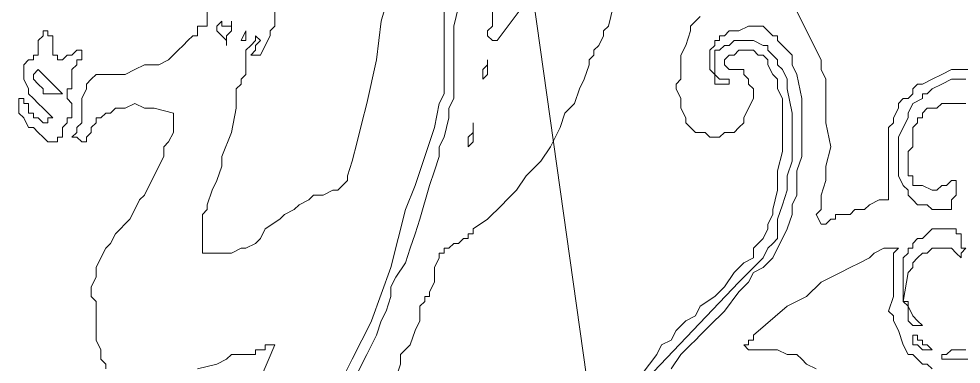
# Model space of a CAD drawing. Extents: x -66030 to 95157, y -13132 to 45879.
# Drawn here: x -20542 to -19780, y 14698 to 14977 of the extents above; entities that cross this region are included whole.
import ezdxf

# ---------------------------------------------------------------- set-up
doc = ezdxf.new("R2010")
doc.units = 0
doc.header["$LTSCALE"] = 100
doc.header["$MEASUREMENT"] = 0
doc.layers.get('0').update_dxf_attribs({"linetype": 'CONTINUOUS'})

msp = doc.modelspace()

# ---------------------------------------------------------------- linework, layer by layer
at = {"lineweight": 0}
for points in [[(-20206.03, 15561.35), (-20053.69, 14479.4)], [(-20334.92, 14983.27), (-20334.92, 14975.46), (-20334.92, 14971.55), (-20338.83, 14967.64), (-20338.83, 14963.74), (-20342.74, 14955.93), (-20346.64, 14948.11), (-20346.64, 14948.11), (-20350.55, 14948.11), (-20354.45, 14948.11), (-20354.45, 14948.11), (-20350.55, 14952.02), (-20350.55, 14955.93), (-20350.55, 14955.93), (-20346.64, 14959.83), (-20346.64, 14959.83), (-20350.55, 14963.74), (-20350.55, 14963.74), (-20350.55, 14959.83), (-20354.45, 14955.93), (-20354.45, 14955.93), (-20358.36, 14952.02), (-20358.36, 14948.11), (-20358.36, 14944.21), (-20358.36, 14936.4), (-20358.36, 14932.49), (-20362.27, 14928.58), (-20362.27, 14924.68), (-20366.17, 14920.77), (-20366.17, 14912.96), (-20366.17, 14905.15), (-20370.08, 14885.62), (-20377.89, 14866.09), (-20377.89, 14858.28), (-20381.8, 14846.56), (-20385.7, 14838.75), (-20389.61, 14827.03), (-20389.61, 14823.12), (-20393.51, 14819.22), (-20393.51, 14807.5), (-20393.51, 14803.59), (-20393.51, 14799.69), (-20393.51, 14795.78), (-20393.51, 14787.97), (-20389.61, 14787.97), (-20385.7, 14787.97), (-20381.8, 14787.97), (-20377.89, 14787.97), (-20373.98, 14787.97), (-20370.08, 14787.97), (-20362.27, 14791.88), (-20358.36, 14791.88), (-20350.55, 14795.78), (-20346.64, 14799.69), (-20342.74, 14807.5), (-20331.02, 14815.31), (-20327.11, 14819.22), (-20319.3, 14823.12), (-20315.39, 14827.03), (-20307.58, 14830.94), (-20303.68, 14834.84), (-20299.77, 14834.84), (-20295.86, 14834.84), (-20288.05, 14838.75), (-20284.15, 14838.75), (-20280.24, 14842.65), (-20276.33, 14846.56), (-20276.33, 14850.47), (-20272.43, 14862.18), (-20268.52, 14877.81), (-20264.62, 14893.43), (-20260.71, 14909.05), (-20252.9, 14944.21), (-20248.99, 14975.46), (-20241.18, 15002.8)], [(-20159.16, 14983.27), (-20159.16, 14971.55), (-20163.06, 14967.64), (-20163.06, 14963.74), (-20159.16, 14959.83), (-20155.25, 14959.83), (-20131.81, 14991.08)], [(-20471.63, 14694.23), (-20471.63, 14698.13), (-20475.54, 14702.04), (-20475.54, 14709.85), (-20479.45, 14717.66), (-20479.45, 14729.38), (-20479.45, 14737.19), (-20479.45, 14745), (-20479.45, 14748.91), (-20483.35, 14752.82), (-20483.35, 14760.63), (-20479.45, 14768.44), (-20479.45, 14776.25), (-20475.54, 14784.06), (-20471.63, 14791.88), (-20467.73, 14795.78), (-20463.82, 14803.59), (-20452.1, 14815.31), (-20448.2, 14823.12), (-20444.29, 14830.94), (-20440.39, 14834.84), (-20436.48, 14842.65), (-20432.57, 14850.47), (-20428.67, 14858.28), (-20424.76, 14866.09), (-20424.76, 14873.9), (-20420.86, 14877.81), (-20416.95, 14885.62), (-20416.95, 14889.52), (-20416.95, 14897.34), (-20416.95, 14897.34), (-20416.95, 14901.24), (-20432.57, 14905.15), (-20440.39, 14905.15), (-20448.2, 14909.05), (-20456.01, 14905.15), (-20459.92, 14905.15), (-20463.82, 14905.15), (-20463.82, 14905.15), (-20467.73, 14901.24), (-20471.63, 14901.24), (-20475.54, 14897.34), (-20475.54, 14897.34), (-20479.45, 14897.34), (-20479.45, 14897.34), (-20479.45, 14893.43), (-20483.35, 14889.52), (-20483.35, 14885.62), (-20487.26, 14881.71), (-20487.26, 14881.71), (-20487.26, 14877.81), (-20491.16, 14877.81), (-20491.16, 14877.81), (-20495.07, 14881.71), (-20498.98, 14881.71), (-20495.07, 14885.62), (-20495.07, 14889.52), (-20491.16, 14893.43), (-20491.16, 14901.24), (-20491.16, 14905.15), (-20491.16, 14912.96), (-20487.26, 14920.77), (-20487.26, 14920.77), (-20487.26, 14924.68), (-20483.35, 14928.58), (-20483.35, 14928.58), (-20479.45, 14932.49), (-20479.45, 14932.49), (-20475.54, 14932.49), (-20471.63, 14932.49), (-20467.73, 14932.49), (-20463.82, 14932.49), (-20459.92, 14932.49), (-20456.01, 14932.49), (-20448.2, 14936.4), (-20440.39, 14940.3), (-20428.67, 14940.3), (-20420.86, 14944.21), (-20413.04, 14952.02), (-20413.04, 14952.02), (-20409.14, 14955.93), (-20405.23, 14959.83), (-20401.33, 14963.74), (-20397.42, 14963.74), (-20397.42, 14971.55), (-20393.51, 14971.55), (-20389.61, 14971.55), (-20389.61, 14975.46), (-20389.61, 14983.27)], [(-20280.24, 14686.41), (-20272.43, 14702.04), (-20264.62, 14717.66), (-20260.71, 14725.47), (-20256.81, 14733.29), (-20241.18, 14776.25), (-20229.46, 14823.12), (-20221.65, 14842.65), (-20213.84, 14866.09), (-20206.03, 14889.52), (-20202.12, 14909.05), (-20198.22, 14916.87), (-20198.22, 14920.77), (-20198.22, 14928.58), (-20198.22, 14932.49), (-20198.22, 14944.21), (-20198.22, 14952.02), (-20198.22, 14959.83), (-20198.22, 14967.64), (-20198.22, 14975.46), (-20198.22, 14983.27)], [(-20186.5, 14987.17), (-20190.4, 14971.55), (-20190.4, 14963.74), (-20190.4, 14955.93), (-20190.4, 14952.02), (-20190.4, 14948.11), (-20190.4, 14944.21), (-20190.4, 14940.3), (-20190.4, 14936.4), (-20190.4, 14928.58), (-20190.4, 14924.68), (-20190.4, 14920.77), (-20190.4, 14912.96), (-20194.31, 14905.15), (-20194.31, 14897.34), (-20198.22, 14881.71), (-20202.12, 14873.9), (-20202.12, 14866.09), (-20206.03, 14854.37), (-20209.93, 14842.65), (-20217.75, 14815.31), (-20221.65, 14803.59), (-20225.56, 14791.88), (-20229.46, 14780.16), (-20237.28, 14768.44), (-20241.18, 14760.63), (-20241.18, 14752.82), (-20245.09, 14741.1), (-20248.99, 14733.29), (-20252.9, 14721.57), (-20260.71, 14705.94), (-20272.43, 14682.51)], [(-20061.51, 14987.17), (-20065.41, 14971.55), (-20069.32, 14967.64), (-20069.32, 14963.74), (-20073.22, 14955.93), (-20077.13, 14952.02), (-20077.13, 14948.11), (-20081.04, 14944.21), (-20081.04, 14940.3), (-20084.94, 14928.58), (-20088.85, 14920.77), (-20092.75, 14909.05), (-20100.57, 14901.24), (-20104.47, 14889.52), (-20112.28, 14873.9), (-20120.1, 14862.18), (-20131.81, 14850.47), (-20139.63, 14838.75), (-20147.44, 14830.94), (-20151.34, 14827.03), (-20163.06, 14815.31), (-20174.78, 14807.5), (-20174.78, 14803.59), (-20178.69, 14803.59), (-20178.69, 14799.69), (-20178.69, 14799.69), (-20182.59, 14799.69), (-20186.5, 14795.78), (-20190.4, 14795.78), (-20194.31, 14791.88), (-20198.22, 14791.88), (-20198.22, 14791.88), (-20198.22, 14787.97), (-20202.12, 14787.97), (-20202.12, 14784.06), (-20202.12, 14784.06), (-20206.03, 14776.25), (-20206.03, 14772.35), (-20206.03, 14768.44), (-20206.03, 14764.53), (-20209.93, 14756.72), (-20209.93, 14756.72), (-20209.93, 14752.82), (-20213.84, 14752.82), (-20213.84, 14748.91), (-20217.75, 14745), (-20217.75, 14737.19), (-20217.75, 14733.29), (-20221.65, 14725.47), (-20225.56, 14713.76), (-20233.37, 14705.94), (-20233.37, 14698.13), (-20237.28, 14686.41)], [(-19913.08, 14983.27), (-19909.17, 14975.46), (-19905.27, 14967.64), (-19901.36, 14959.83), (-19897.46, 14952.02), (-19893.55, 14944.21), (-19893.55, 14936.4), (-19889.64, 14928.58), (-19889.64, 14916.87), (-19889.64, 14909.05), (-19889.64, 14893.43), (-19885.74, 14873.9), (-19889.64, 14858.28), (-19889.64, 14850.47), (-19889.64, 14846.56), (-19893.55, 14834.84), (-19893.55, 14830.94), (-19893.55, 14823.12), (-19897.46, 14819.22), (-19893.55, 14811.41), (-19893.55, 14811.41), (-19889.64, 14811.41), (-19885.74, 14815.31), (-19885.74, 14815.31), (-19881.83, 14815.31), (-19881.83, 14819.22), (-19877.93, 14819.22), (-19874.02, 14819.22), (-19870.11, 14819.22), (-19866.21, 14823.12), (-19858.4, 14823.12), (-19854.49, 14827.03), (-19846.68, 14830.94), (-19842.77, 14830.94), (-19838.87, 14830.94), (-19838.87, 14842.65), (-19838.87, 14850.47), (-19838.87, 14862.18), (-19838.87, 14870), (-19838.87, 14881.71), (-19838.87, 14885.62), (-19838.87, 14889.52), (-19834.96, 14893.43), (-19834.96, 14897.34), (-19831.05, 14905.15), (-19831.05, 14909.05), (-19827.15, 14912.96), (-19823.24, 14912.96), (-19819.34, 14916.87), (-19819.34, 14920.77), (-19815.43, 14924.68), (-19811.52, 14924.68), (-19803.71, 14928.58), (-19795.9, 14932.49), (-19788.09, 14936.4), (-19780.28, 14936.4), (-19772.47, 14936.4)], [(-20038.07, 14690.32), (-20026.35, 14705.94), (-20022.45, 14713.76), (-20014.64, 14717.66), (-20010.73, 14725.47), (-20002.92, 14733.29), (-19995.11, 14737.19), (-19991.2, 14745), (-19979.48, 14752.82), (-19971.67, 14760.63), (-19963.86, 14772.35), (-19956.05, 14780.16), (-19948.23, 14784.06), (-19948.23, 14791.88), (-19944.33, 14795.78), (-19940.42, 14799.69), (-19936.52, 14807.5), (-19936.52, 14811.41), (-19932.61, 14819.22), (-19932.61, 14823.12), (-19928.7, 14838.75), (-19928.7, 14854.37), (-19924.8, 14870), (-19924.8, 14881.71), (-19924.8, 14889.52), (-19924.8, 14897.34), (-19924.8, 14905.15), (-19924.8, 14912.96), (-19928.7, 14920.77), (-19928.7, 14928.58), (-19932.61, 14932.49), (-19936.52, 14940.3), (-19936.52, 14944.21), (-19940.42, 14948.11), (-19940.42, 14948.11), (-19944.33, 14948.11), (-19948.23, 14952.02), (-19948.23, 14952.02), (-19952.14, 14952.02), (-19956.05, 14952.02), (-19959.95, 14952.02), (-19959.95, 14952.02), (-19963.86, 14948.11), (-19967.76, 14948.11), (-19967.76, 14948.11), (-19971.67, 14944.21), (-19971.67, 14940.3), (-19971.67, 14940.3), (-19971.67, 14940.3), (-19967.76, 14936.4), (-19967.76, 14936.4), (-19967.76, 14936.4), (-19963.86, 14936.4), (-19963.86, 14936.4), (-19959.95, 14936.4), (-19956.05, 14936.4), (-19956.05, 14932.49), (-19952.14, 14928.58), (-19952.14, 14924.68), (-19948.23, 14920.77), (-19948.23, 14912.96), (-19952.14, 14905.15), (-19956.05, 14897.34), (-19956.05, 14893.43), (-19959.95, 14889.52), (-19959.95, 14889.52), (-19963.86, 14885.62), (-19971.67, 14885.62), (-19975.58, 14881.71), (-19979.48, 14881.71), (-19983.39, 14881.71), (-19987.29, 14885.62), (-19991.2, 14885.62), (-19995.11, 14885.62), (-19999.01, 14889.52), (-20002.92, 14893.43), (-20002.92, 14897.34), (-20006.82, 14905.15), (-20006.82, 14909.05), (-20006.82, 14912.96), (-20010.73, 14920.77), (-20010.73, 14924.68), (-20006.82, 14928.58), (-20006.82, 14936.4), (-20006.82, 14948.11), (-20002.92, 14955.93), (-19999.01, 14967.64), (-19999.01, 14971.55), (-19995.11, 14975.46), (-19991.2, 14979.36)], [(-20034.16, 14686.41), (-19959.95, 14764.53), (-19952.14, 14772.35), (-19948.23, 14776.25), (-19944.33, 14780.16), (-19940.42, 14784.06), (-19936.52, 14791.88), (-19932.61, 14795.78), (-19928.7, 14799.69), (-19928.7, 14815.31), (-19924.8, 14827.03), (-19920.89, 14838.75), (-19920.89, 14850.47), (-19916.99, 14862.18), (-19916.99, 14873.9), (-19916.99, 14889.52), (-19916.99, 14901.24), (-19920.89, 14920.77), (-19920.89, 14928.58), (-19924.8, 14936.4), (-19928.7, 14940.3), (-19928.7, 14944.21), (-19932.61, 14948.11), (-19936.52, 14952.02), (-19936.52, 14955.93), (-19940.42, 14955.93), (-19948.23, 14959.83), (-19952.14, 14959.83), (-19959.95, 14959.83), (-19963.86, 14959.83), (-19967.76, 14955.93), (-19971.67, 14955.93), (-19975.58, 14952.02), (-19975.58, 14952.02), (-19979.48, 14952.02), (-19979.48, 14944.21), (-19979.48, 14944.21), (-19979.48, 14940.3), (-19979.48, 14936.4), (-19979.48, 14936.4), (-19979.48, 14932.49), (-19979.48, 14932.49), (-19979.48, 14932.49), (-19975.58, 14928.58), (-19967.76, 14928.58), (-19967.76, 14928.58), (-19967.76, 14928.58), (-19967.76, 14924.68), (-19971.67, 14924.68), (-19971.67, 14924.68), (-19975.58, 14924.68), (-19975.58, 14924.68), (-19979.48, 14924.68), (-19979.48, 14928.58), (-19979.48, 14928.58), (-19979.48, 14932.49), (-19983.39, 14936.4), (-19983.39, 14944.21), (-19983.39, 14948.11), (-19983.39, 14952.02), (-19979.48, 14955.93), (-19979.48, 14955.93), (-19979.48, 14959.83), (-19975.58, 14959.83), (-19975.58, 14963.74), (-19971.67, 14963.74), (-19967.76, 14967.64), (-19959.95, 14967.64), (-19952.14, 14971.55), (-19948.23, 14971.55), (-19944.33, 14971.55), (-19940.42, 14971.55), (-19936.52, 14967.64), (-19936.52, 14967.64), (-19932.61, 14963.74), (-19928.7, 14963.74), (-19928.7, 14959.83), (-19920.89, 14952.02), (-19916.99, 14948.11), (-19916.99, 14940.3), (-19913.08, 14932.49), (-19913.08, 14932.49), (-19909.17, 14912.96), (-19909.17, 14893.43), (-19909.17, 14873.9), (-19909.17, 14866.09), (-19913.08, 14854.37), (-19913.08, 14846.56), (-19913.08, 14834.84), (-19916.99, 14827.03), (-19916.99, 14819.22), (-19920.89, 14807.5), (-19924.8, 14799.69), (-19928.7, 14791.88), (-19932.61, 14784.06), (-19940.42, 14776.25), (-19948.23, 14772.35), (-19952.14, 14764.53), (-19959.95, 14756.72), (-19971.67, 14741.1), (-19983.39, 14729.38), (-19991.2, 14721.57), (-19995.11, 14717.66), (-19999.01, 14713.76), (-20006.82, 14705.94), (-20014.64, 14694.23)], [(-19776.37, 14909.05), (-19780.28, 14909.05), (-19784.18, 14909.05), (-19795.9, 14909.05), (-19799.81, 14905.15), (-19807.62, 14905.15), (-19811.52, 14901.24), (-19811.52, 14897.34), (-19815.43, 14897.34), (-19815.43, 14893.43), (-19815.43, 14893.43), (-19819.34, 14889.52), (-19819.34, 14885.62), (-19819.34, 14873.9), (-19823.24, 14870), (-19823.24, 14862.18), (-19823.24, 14858.28), (-19823.24, 14850.47), (-19819.34, 14850.47), (-19819.34, 14846.56), (-19819.34, 14842.65), (-19815.43, 14842.65), (-19815.43, 14842.65), (-19811.52, 14842.65), (-19803.71, 14838.75), (-19799.81, 14838.75), (-19795.9, 14842.65), (-19791.99, 14842.65), (-19791.99, 14842.65), (-19788.09, 14846.56), (-19788.09, 14846.56), (-19788.09, 14846.56), (-19784.18, 14846.56), (-19784.18, 14846.56), (-19784.18, 14846.56), (-19784.18, 14842.65), (-19784.18, 14838.75), (-19784.18, 14838.75), (-19784.18, 14834.84), (-19788.09, 14830.94), (-19788.09, 14823.12), (-19791.99, 14823.12), (-19791.99, 14823.12), (-19795.9, 14823.12), (-19795.9, 14823.12), (-19799.81, 14823.12), (-19803.71, 14823.12), (-19807.62, 14827.03), (-19807.62, 14827.03), (-19807.62, 14827.03), (-19811.52, 14827.03), (-19815.43, 14827.03), (-19815.43, 14827.03), (-19815.43, 14827.03), (-19819.34, 14830.94), (-19823.24, 14834.84), (-19823.24, 14838.75), (-19827.15, 14842.65), (-19831.05, 14850.47), (-19831.05, 14858.28), (-19831.05, 14866.09), (-19831.05, 14873.9), (-19831.05, 14881.71), (-19827.15, 14889.52), (-19823.24, 14897.34), (-19823.24, 14901.24), (-19819.34, 14909.05), (-19811.52, 14912.96), (-19811.52, 14916.87), (-19807.62, 14916.87), (-19803.71, 14920.77), (-19795.9, 14924.68), (-19788.09, 14928.58), (-19784.18, 14928.58), (-19780.28, 14928.58), (-19776.37, 14928.58)], [(-19803.71, 14694.23), (-19807.62, 14698.13), (-19807.62, 14698.13), (-19811.52, 14698.13), (-19815.43, 14702.04), (-19819.34, 14705.94), (-19823.24, 14705.94), (-19827.15, 14713.76), (-19831.05, 14725.47), (-19834.96, 14733.29), (-19834.96, 14737.19), (-19838.87, 14741.1), (-19834.96, 14752.82), (-19834.96, 14768.44), (-19834.96, 14772.35), (-19834.96, 14780.16), (-19834.96, 14787.97), (-19831.05, 14791.88), (-19834.96, 14791.88), (-19842.77, 14791.88), (-19850.58, 14787.97), (-19854.49, 14784.06), (-19862.3, 14780.16), (-19870.11, 14776.25), (-19877.93, 14772.35), (-19893.55, 14764.53), (-19905.27, 14752.82), (-19920.89, 14745), (-19948.23, 14721.57), (-19948.23, 14721.57), (-19948.23, 14717.66), (-19952.14, 14717.66), (-19952.14, 14713.76), (-19956.05, 14713.76), (-19952.14, 14709.85), (-19952.14, 14709.85), (-19952.14, 14709.85), (-19948.23, 14709.85), (-19944.33, 14709.85), (-19944.33, 14709.85), (-19940.42, 14709.85), (-19936.52, 14709.85), (-19932.61, 14709.85), (-19928.7, 14709.85), (-19928.7, 14709.85), (-19920.89, 14705.94), (-19913.08, 14705.94), (-19909.17, 14702.04), (-19905.27, 14698.13), (-19897.46, 14694.23)], [(-20346.64, 14686.41), (-20334.92, 14713.76), (-20338.83, 14713.76), (-20338.83, 14713.76), (-20342.74, 14713.76), (-20342.74, 14709.85), (-20350.55, 14709.85), (-20350.55, 14705.94), (-20354.45, 14705.94), (-20362.27, 14705.94), (-20370.08, 14705.94), (-20373.98, 14702.04), (-20381.8, 14698.13), (-20397.42, 14694.23)], [(-19772.47, 14702.04), (-19780.28, 14702.04), (-19784.18, 14702.04), (-19795.9, 14702.04), (-19795.9, 14705.94), (-19795.9, 14705.94), (-19791.99, 14705.94), (-19791.99, 14705.94), (-19788.09, 14709.85), (-19784.18, 14709.85), (-19784.18, 14709.85), (-19784.18, 14709.85), (-19780.28, 14709.85), (-19776.37, 14709.85)]]:
    msp.add_lwpolyline(points, dxfattribs=at)
for points in [[(-20370.08, 14971.55), (-20370.08, 14975.46), (-20370.08, 14975.46), (-20370.08, 14971.55), (-20370.08, 14971.55), (-20370.08, 14967.64), (-20373.98, 14963.74), (-20373.98, 14959.83), (-20373.98, 14959.83), (-20373.98, 14955.93), (-20373.98, 14959.83), (-20373.98, 14959.83), (-20377.89, 14963.74), (-20381.8, 14967.64), (-20381.8, 14971.55), (-20381.8, 14971.55), (-20377.89, 14975.46), (-20377.89, 14975.46), (-20377.89, 14971.55), (-20377.89, 14971.55), (-20373.98, 14971.55), (-20373.98, 14971.55), (-20370.08, 14971.55)], [(-20514.6, 14959.83), (-20514.6, 14952.02), (-20514.6, 14948.11), (-20510.69, 14948.11), (-20510.69, 14944.21), (-20506.79, 14944.21), (-20502.88, 14948.11), (-20498.98, 14948.11), (-20495.07, 14952.02), (-20495.07, 14952.02), (-20495.07, 14952.02), (-20491.16, 14952.02), (-20491.16, 14952.02), (-20491.16, 14948.11), (-20491.16, 14948.11), (-20491.16, 14944.21), (-20495.07, 14944.21), (-20495.07, 14944.21), (-20495.07, 14940.3), (-20495.07, 14940.3), (-20498.98, 14936.4), (-20498.98, 14932.49), (-20498.98, 14928.58), (-20498.98, 14924.68), (-20498.98, 14920.77), (-20502.88, 14920.77), (-20502.88, 14916.87), (-20502.88, 14912.96), (-20498.98, 14909.05), (-20498.98, 14905.15), (-20498.98, 14897.34), (-20502.88, 14897.34), (-20502.88, 14897.34), (-20502.88, 14893.43), (-20506.79, 14889.52), (-20506.79, 14889.52), (-20506.79, 14885.62), (-20506.79, 14881.71), (-20510.69, 14881.71), (-20510.69, 14877.81), (-20510.69, 14877.81), (-20514.6, 14877.81), (-20518.5, 14877.81), (-20522.41, 14881.71), (-20522.41, 14881.71), (-20526.32, 14885.62), (-20530.22, 14889.52), (-20534.13, 14889.52), (-20538.03, 14897.34), (-20541.94, 14901.24), (-20541.94, 14901.24), (-20541.94, 14905.15), (-20541.94, 14905.15), (-20541.94, 14909.05), (-20541.94, 14909.05), (-20541.94, 14912.96), (-20541.94, 14912.96), (-20538.03, 14912.96), (-20538.03, 14909.05), (-20538.03, 14909.05), (-20538.03, 14909.05), (-20534.13, 14909.05), (-20534.13, 14901.24), (-20530.22, 14901.24), (-20530.22, 14897.34), (-20526.32, 14897.34), (-20526.32, 14897.34), (-20522.41, 14893.43), (-20518.5, 14893.43), (-20518.5, 14893.43), (-20518.5, 14897.34), (-20514.6, 14897.34), (-20514.6, 14897.34), (-20522.41, 14905.15), (-20526.32, 14909.05), (-20530.22, 14912.96), (-20534.13, 14916.87), (-20534.13, 14920.77), (-20538.03, 14928.58), (-20538.03, 14932.49), (-20538.03, 14936.4), (-20538.03, 14936.4), (-20538.03, 14940.3), (-20534.13, 14944.21), (-20534.13, 14944.21), (-20530.22, 14944.21), (-20530.22, 14948.11), (-20526.32, 14948.11), (-20526.32, 14948.11), (-20526.32, 14952.02), (-20526.32, 14955.93), (-20526.32, 14959.83), (-20526.32, 14959.83), (-20522.41, 14963.74), (-20522.41, 14967.64), (-20518.5, 14967.64), (-20518.5, 14963.74), (-20518.5, 14963.74), (-20514.6, 14963.74), (-20514.6, 14959.83), (-20514.6, 14959.83)], [(-20362.27, 14959.83), (-20362.27, 14959.83), (-20358.36, 14967.64), (-20358.36, 14963.74), (-20358.36, 14963.74), (-20358.36, 14959.83), (-20362.27, 14959.83), (-20362.27, 14959.83)], [(-20163.06, 14944.21), (-20163.06, 14940.3), (-20163.06, 14940.3), (-20163.06, 14936.4), (-20163.06, 14932.49), (-20163.06, 14932.49), (-20163.06, 14932.49), (-20166.97, 14928.58), (-20166.97, 14932.49), (-20166.97, 14936.4), (-20163.06, 14940.3), (-20163.06, 14940.3), (-20163.06, 14944.21)], [(-20506.79, 14916.87), (-20510.69, 14916.87), (-20514.6, 14916.87), (-20518.5, 14916.87), (-20522.41, 14916.87), (-20522.41, 14920.77), (-20526.32, 14924.68), (-20526.32, 14924.68), (-20530.22, 14928.58), (-20530.22, 14928.58), (-20530.22, 14932.49), (-20526.32, 14936.4), (-20506.79, 14916.87)], [(-20178.69, 14873.9), (-20178.69, 14873.9), (-20178.69, 14873.9), (-20178.69, 14881.71), (-20174.78, 14885.62), (-20174.78, 14889.52), (-20174.78, 14893.43), (-20174.78, 14885.62), (-20174.78, 14881.71), (-20174.78, 14877.81), (-20174.78, 14877.81), (-20178.69, 14873.9), (-20178.69, 14873.9)], [(-19780.28, 14791.88), (-19780.28, 14791.88), (-19776.37, 14791.88), (-19780.28, 14787.97), (-19780.28, 14784.06), (-19780.28, 14784.06), (-19784.18, 14787.97), (-19784.18, 14787.97), (-19788.09, 14791.88), (-19788.09, 14791.88), (-19791.99, 14791.88), (-19795.9, 14791.88), (-19795.9, 14791.88), (-19799.81, 14791.88), (-19803.71, 14791.88), (-19807.62, 14787.97), (-19811.52, 14787.97), (-19815.43, 14784.06), (-19819.34, 14780.16), (-19819.34, 14776.25), (-19823.24, 14772.35), (-19827.15, 14748.91), (-19823.24, 14748.91), (-19823.24, 14745), (-19819.34, 14737.19), (-19815.43, 14733.29), (-19811.52, 14729.38), (-19815.43, 14729.38), (-19819.34, 14729.38), (-19819.34, 14729.38), (-19819.34, 14729.38), (-19823.24, 14733.29), (-19823.24, 14733.29), (-19823.24, 14737.19), (-19823.24, 14745), (-19827.15, 14748.91), (-19827.15, 14752.82), (-19827.15, 14760.63), (-19827.15, 14764.53), (-19827.15, 14772.35), (-19827.15, 14780.16), (-19827.15, 14784.06), (-19823.24, 14787.97), (-19823.24, 14791.88), (-19819.34, 14791.88), (-19819.34, 14795.78), (-19815.43, 14799.69), (-19811.52, 14799.69), (-19807.62, 14803.59), (-19807.62, 14803.59), (-19803.71, 14807.5), (-19803.71, 14807.5), (-19799.81, 14807.5), (-19795.9, 14807.5), (-19791.99, 14807.5), (-19788.09, 14807.5), (-19784.18, 14807.5), (-19784.18, 14803.59), (-19780.28, 14803.59), (-19780.28, 14799.69), (-19780.28, 14799.69), (-19780.28, 14795.78), (-19780.28, 14791.88)], [(-19803.71, 14709.85), (-19807.62, 14709.85), (-19807.62, 14709.85), (-19811.52, 14709.85), (-19815.43, 14713.76), (-19819.34, 14713.76), (-19819.34, 14717.66), (-19819.34, 14721.57), (-19815.43, 14721.57), (-19815.43, 14717.66), (-19811.52, 14717.66), (-19811.52, 14713.76), (-19807.62, 14713.76), (-19803.71, 14709.85)]]:
    msp.add_lwpolyline(points, close=True, dxfattribs=at)

doc.saveas('drawing.dxf')
